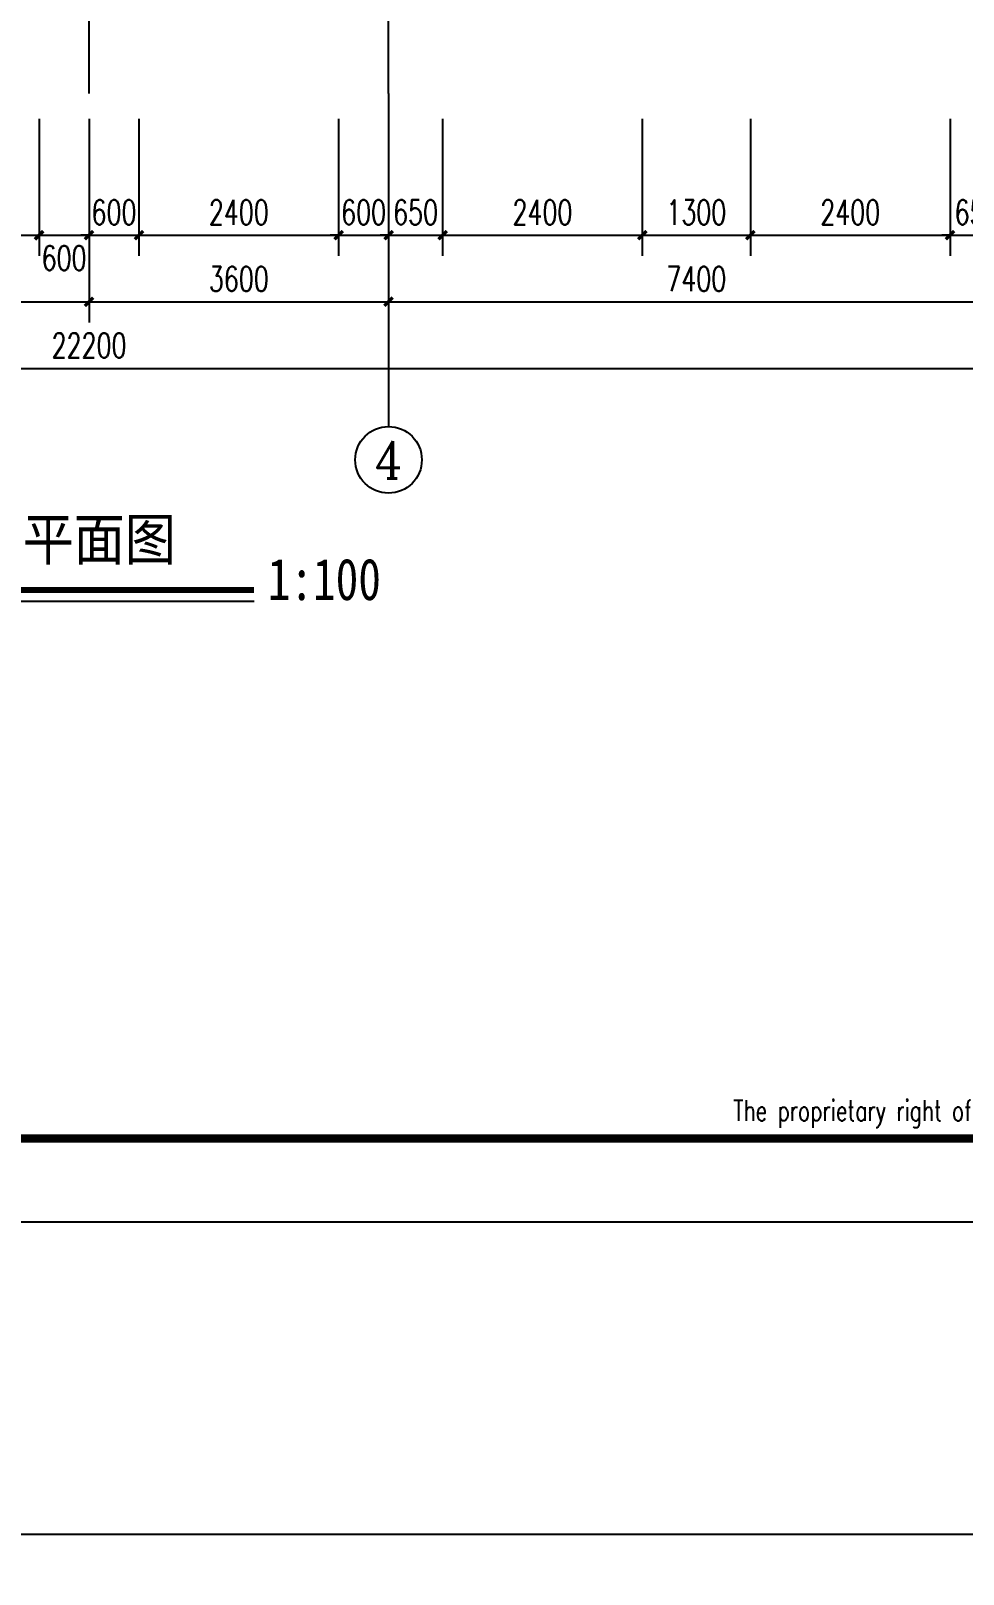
# Model space of a CAD drawing. Extents: x 5904849 to 6011887, y -826029 to -177002.
# Drawn here: x 5933714 to 5944921, y -546849 to -528306 of the extents above; entities that cross this region are included whole.
import ezdxf
from ezdxf.enums import TextEntityAlignment as Align

# ---------------------------------------------------------------- set-up
doc = ezdxf.new("R2010")
doc.units = 0
doc.header["$LTSCALE"] = 1000
doc.header["$MEASUREMENT"] = 0
doc.linetypes.add('DOTE', pattern=[2.42, 2, -0.2, 0.02, -0.2])
doc.layers.get('0').update_dxf_attribs({"linetype": 'CONTINUOUS'})
doc.layers.get('Defpoints').update_dxf_attribs({"linetype": 'CONTINUOUS'})
for name, color, linetype in [('AXIS', 3, 'CONTINUOUS'), ('AXIS_TEXT', 7, 'CONTINUOUS'), ('DOTE', 252, 'CONTINUOUS'), ('PUB_DIM', 3, 'CONTINUOUS'), ('PUB_TITLE', 4, 'CONTINUOUS'), ('图名', 15, 'CONTINUOUS')]:
    doc.layers.add(name, color=color, linetype=linetype)
doc.styles.add('_TCH_AXIS', font='COMPLEX', dxfattribs={"bigfont": 'GBCBIG'})
doc.styles.add('_TCH_DIM_T3', font='SIMPLEX', dxfattribs={"width": 0.705882, "bigfont": 'GBCBIG'})
doc.styles.add('COMPLEX', font='COMPLEX')
doc.styles.add('ECEC_TQ', font='txt_l.shx', dxfattribs={"bigfont": 'hztxt_l.shx'})
doc.styles.add('宋体', font='', dxfattribs={"width": 0.7})
doc.styles.get('宋体').set_extended_font_data('SimSun')
doc.dimstyles.new('_TCH_ARCH&&100', dxfattribs={"dimtxt": 297.5, "dimasz": 100, "dimexe": 250, "dimexo": 300, "dimgap": 126.25, "dimtad": 1, "dimdec": 0, "dimzin": 0, "dimdsep": 46, "dimtxsty": '_TCH_DIM_T3', "dimblk": 'ARCHTICK', "dimcen": 0.09, "dimclrt": 7, "dimazin": 2, "dimtfac": 1, "dimtdec": 0, "dimtix": 1, "dimtmove": 2, "dimatfit": 3, "dimfxl": 0, "dimtolj": 1, "dimtzin": 0, "dimarcsym": 0})

# ---------------------------------------------------------------- blocks, each defined once
blk = doc.blocks.new('_ArchTick')
at = {"color": 0, "linetype": 'ByBlock', "const_width": 0.4}
blk.add_lwpolyline([(-0.5, -0.5), (0.5, 0.5)], dxfattribs=at)
blk = doc.blocks.new('*D1003')
at = {"layer": 'Defpoints', "color": 0}
for p in [(5944764, -529061), (5945414, -529061), (5945414, -530761)]:
    blk.add_point(p, dxfattribs=at)
at = {"layer": 'PUB_DIM', "color": 0, "lineweight": -2}
for p, q in [((5944764, -529361), (5944764, -531011)), ((5945414, -529361), (5945414, -531011)), ((5944764, -530761), (5944664, -530761)), ((5944764, -530761), (5945414, -530761)), ((5945414, -530761), (5945514, -530761))]:
    blk.add_line(p, q, dxfattribs=at)
at = {"layer": 'PUB_DIM', "color": 0, "lineweight": -2, "xscale": 100, "yscale": 100, "zscale": 100}
blk.add_blockref('_ArchTick', (5944764, -530761), dxfattribs=at)
at = {"layer": 'PUB_DIM', "color": 0, "lineweight": -2, "xscale": 100, "yscale": 100, "zscale": 100, "rotation": 180}
blk.add_blockref('_ArchTick', (5945414, -530761), dxfattribs=at)
at = {"layer": 'PUB_DIM', "color": 7, "insert": (5945089, -530486), "char_height": 297.5, "attachment_point": 5, "style": '_TCH_DIM_T3'}
blk.add_mtext('\\A1;650', dxfattribs=at)
blk = doc.blocks.new('*D1004')
at = {"layer": 'Defpoints', "color": 0}
for p in [(5942364, -529061), (5944764, -529061), (5944764, -530761)]:
    blk.add_point(p, dxfattribs=at)
at = {"layer": 'PUB_DIM', "color": 0, "lineweight": -2}
for p, q in [((5942364, -529361), (5942364, -531011)), ((5944764, -529361), (5944764, -531011)), ((5942364, -530761), (5944764, -530761))]:
    blk.add_line(p, q, dxfattribs=at)
at = {"layer": 'PUB_DIM', "color": 0, "lineweight": -2, "xscale": 100, "yscale": 100, "zscale": 100, "rotation": 180}
blk.add_blockref('_ArchTick', (5942364, -530761), dxfattribs=at)
at = {"layer": 'PUB_DIM', "color": 0, "lineweight": -2, "xscale": 100, "yscale": 100, "zscale": 100}
blk.add_blockref('_ArchTick', (5944764, -530761), dxfattribs=at)
at = {"layer": 'PUB_DIM', "color": 7, "insert": (5943564, -530486), "char_height": 297.5, "attachment_point": 5, "style": '_TCH_DIM_T3'}
blk.add_mtext('\\A1;2400', dxfattribs=at)
blk = doc.blocks.new('*D1005')
at = {"layer": 'Defpoints', "color": 0}
for p in [(5941064, -529061), (5942364, -529061), (5942364, -530761)]:
    blk.add_point(p, dxfattribs=at)
at = {"layer": 'PUB_DIM', "color": 0, "lineweight": -2}
for p, q in [((5941064, -529361), (5941064, -531011)), ((5942364, -529361), (5942364, -531011)), ((5941064, -530761), (5942364, -530761))]:
    blk.add_line(p, q, dxfattribs=at)
at = {"layer": 'PUB_DIM', "color": 0, "lineweight": -2, "xscale": 100, "yscale": 100, "zscale": 100, "rotation": 180}
blk.add_blockref('_ArchTick', (5941064, -530761), dxfattribs=at)
at = {"layer": 'PUB_DIM', "color": 0, "lineweight": -2, "xscale": 100, "yscale": 100, "zscale": 100}
blk.add_blockref('_ArchTick', (5942364, -530761), dxfattribs=at)
at = {"layer": 'PUB_DIM', "color": 7, "insert": (5941714, -530486), "char_height": 297.5, "attachment_point": 5, "style": '_TCH_DIM_T3'}
blk.add_mtext('\\A1;1300', dxfattribs=at)
blk = doc.blocks.new('*D1006')
at = {"layer": 'Defpoints', "color": 0}
for p in [(5938664, -529061), (5941064, -529061), (5941064, -530761)]:
    blk.add_point(p, dxfattribs=at)
at = {"layer": 'PUB_DIM', "color": 0, "lineweight": -2}
for p, q in [((5938664, -529361), (5938664, -531011)), ((5941064, -529361), (5941064, -531011)), ((5938664, -530761), (5941064, -530761))]:
    blk.add_line(p, q, dxfattribs=at)
at = {"layer": 'PUB_DIM', "color": 0, "lineweight": -2, "xscale": 100, "yscale": 100, "zscale": 100, "rotation": 180}
blk.add_blockref('_ArchTick', (5938664, -530761), dxfattribs=at)
at = {"layer": 'PUB_DIM', "color": 0, "lineweight": -2, "xscale": 100, "yscale": 100, "zscale": 100}
blk.add_blockref('_ArchTick', (5941064, -530761), dxfattribs=at)
at = {"layer": 'PUB_DIM', "color": 7, "insert": (5939864, -530486), "char_height": 297.5, "attachment_point": 5, "style": '_TCH_DIM_T3'}
blk.add_mtext('\\A1;2400', dxfattribs=at)
blk = doc.blocks.new('*D1007')
at = {"layer": 'Defpoints', "color": 0}
for p in [(5938014, -529061), (5938664, -529061), (5938664, -530761)]:
    blk.add_point(p, dxfattribs=at)
at = {"layer": 'PUB_DIM', "color": 0, "lineweight": -2}
for p, q in [((5938014, -529361), (5938014, -531011)), ((5938664, -529361), (5938664, -531011)), ((5938014, -530761), (5937914, -530761)), ((5938014, -530761), (5938664, -530761)), ((5938664, -530761), (5938764, -530761))]:
    blk.add_line(p, q, dxfattribs=at)
at = {"layer": 'PUB_DIM', "color": 0, "lineweight": -2, "xscale": 100, "yscale": 100, "zscale": 100}
blk.add_blockref('_ArchTick', (5938014, -530761), dxfattribs=at)
at = {"layer": 'PUB_DIM', "color": 0, "lineweight": -2, "xscale": 100, "yscale": 100, "zscale": 100, "rotation": 180}
blk.add_blockref('_ArchTick', (5938664, -530761), dxfattribs=at)
at = {"layer": 'PUB_DIM', "color": 7, "insert": (5938339, -530486), "char_height": 297.5, "attachment_point": 5, "style": '_TCH_DIM_T3'}
blk.add_mtext('\\A1;650', dxfattribs=at)
blk = doc.blocks.new('*D1008')
at = {"layer": 'Defpoints', "color": 0}
for p in [(5937414, -529061), (5938014, -529061), (5938014, -530761)]:
    blk.add_point(p, dxfattribs=at)
at = {"layer": 'PUB_DIM', "color": 0, "lineweight": -2}
for p, q in [((5937414, -529361), (5937414, -531011)), ((5938014, -529361), (5938014, -531011)), ((5937414, -530761), (5937314, -530761)), ((5937414, -530761), (5938014, -530761)), ((5938014, -530761), (5938114, -530761))]:
    blk.add_line(p, q, dxfattribs=at)
at = {"layer": 'PUB_DIM', "color": 0, "lineweight": -2, "xscale": 100, "yscale": 100, "zscale": 100}
blk.add_blockref('_ArchTick', (5937414, -530761), dxfattribs=at)
at = {"layer": 'PUB_DIM', "color": 0, "lineweight": -2, "xscale": 100, "yscale": 100, "zscale": 100, "rotation": 180}
blk.add_blockref('_ArchTick', (5938014, -530761), dxfattribs=at)
at = {"layer": 'PUB_DIM', "color": 7, "insert": (5937714, -530486), "char_height": 297.5, "attachment_point": 5, "style": '_TCH_DIM_T3'}
blk.add_mtext('\\A1;600', dxfattribs=at)
blk = doc.blocks.new('*D1009')
at = {"layer": 'Defpoints', "color": 0}
for p in [(5935014, -529061), (5937414, -529061), (5937414, -530761)]:
    blk.add_point(p, dxfattribs=at)
at = {"layer": 'PUB_DIM', "color": 0, "lineweight": -2}
for p, q in [((5935014, -529361), (5935014, -531011)), ((5937414, -529361), (5937414, -531011)), ((5935014, -530761), (5937414, -530761))]:
    blk.add_line(p, q, dxfattribs=at)
at = {"layer": 'PUB_DIM', "color": 0, "lineweight": -2, "xscale": 100, "yscale": 100, "zscale": 100, "rotation": 180}
blk.add_blockref('_ArchTick', (5935014, -530761), dxfattribs=at)
at = {"layer": 'PUB_DIM', "color": 0, "lineweight": -2, "xscale": 100, "yscale": 100, "zscale": 100}
blk.add_blockref('_ArchTick', (5937414, -530761), dxfattribs=at)
at = {"layer": 'PUB_DIM', "color": 7, "insert": (5936214, -530486), "char_height": 297.5, "attachment_point": 5, "style": '_TCH_DIM_T3'}
blk.add_mtext('\\A1;2400', dxfattribs=at)
blk = doc.blocks.new('*D1010')
at = {"layer": 'Defpoints', "color": 0}
for p in [(5934414, -529061), (5935014, -529061), (5935014, -530761)]:
    blk.add_point(p, dxfattribs=at)
at = {"layer": 'PUB_DIM', "color": 0, "lineweight": -2}
for p, q in [((5934414, -529361), (5934414, -531011)), ((5935014, -529361), (5935014, -531011)), ((5934414, -530761), (5934314, -530761)), ((5934414, -530761), (5935014, -530761)), ((5935014, -530761), (5935114, -530761))]:
    blk.add_line(p, q, dxfattribs=at)
at = {"layer": 'PUB_DIM', "color": 0, "lineweight": -2, "xscale": 100, "yscale": 100, "zscale": 100}
blk.add_blockref('_ArchTick', (5934414, -530761), dxfattribs=at)
at = {"layer": 'PUB_DIM', "color": 0, "lineweight": -2, "xscale": 100, "yscale": 100, "zscale": 100, "rotation": 180}
blk.add_blockref('_ArchTick', (5935014, -530761), dxfattribs=at)
at = {"layer": 'PUB_DIM', "color": 7, "insert": (5934714, -530486), "char_height": 297.5, "attachment_point": 5, "style": '_TCH_DIM_T3'}
blk.add_mtext('\\A1;600', dxfattribs=at)
blk = doc.blocks.new('*D1011')
at = {"layer": 'Defpoints', "color": 0}
for p in [(5933814, -529061), (5934414, -529061), (5934414, -530761)]:
    blk.add_point(p, dxfattribs=at)
at = {"layer": 'PUB_DIM', "color": 0, "lineweight": -2}
for p, q in [((5933814, -529361), (5933814, -531011)), ((5934414, -529361), (5934414, -531011)), ((5933814, -530761), (5934414, -530761))]:
    blk.add_line(p, q, dxfattribs=at)
at = {"layer": 'PUB_DIM', "color": 0, "lineweight": -2, "xscale": 100, "yscale": 100, "zscale": 100, "rotation": 180}
blk.add_blockref('_ArchTick', (5933814, -530761), dxfattribs=at)
at = {"layer": 'PUB_DIM', "color": 0, "lineweight": -2, "xscale": 100, "yscale": 100, "zscale": 100}
blk.add_blockref('_ArchTick', (5934414, -530761), dxfattribs=at)
at = {"layer": 'PUB_DIM', "color": 7, "insert": (5934114, -531036), "char_height": 297.5, "attachment_point": 5, "style": '_TCH_DIM_T3'}
blk.add_mtext('\\A1;600', dxfattribs=at)
blk = doc.blocks.new('*D1012')
at = {"layer": 'Defpoints', "color": 0}
for p in [(5931414, -529061), (5933814, -529061), (5933814, -530761)]:
    blk.add_point(p, dxfattribs=at)
at = {"layer": 'PUB_DIM', "color": 0, "lineweight": -2}
for p, q in [((5931414, -529361), (5931414, -531011)), ((5933814, -529361), (5933814, -531011)), ((5931414, -530761), (5933814, -530761))]:
    blk.add_line(p, q, dxfattribs=at)
at = {"layer": 'PUB_DIM', "color": 0, "lineweight": -2, "xscale": 100, "yscale": 100, "zscale": 100, "rotation": 180}
blk.add_blockref('_ArchTick', (5931414, -530761), dxfattribs=at)
at = {"layer": 'PUB_DIM', "color": 0, "lineweight": -2, "xscale": 100, "yscale": 100, "zscale": 100}
blk.add_blockref('_ArchTick', (5933814, -530761), dxfattribs=at)
at = {"layer": 'PUB_DIM', "color": 7, "insert": (5932614, -530486), "char_height": 297.5, "attachment_point": 5, "style": '_TCH_DIM_T3'}
blk.add_mtext('\\A1;2400', dxfattribs=at)
blk = doc.blocks.new('*D1297')
at = {"layer": 'AXIS', "color": 0, "lineweight": -2}
for p, q in [((5930814, -529361), (5930814, -531811)), ((5934414, -529361), (5934414, -531811)), ((5930814, -531561), (5934414, -531561))]:
    blk.add_line(p, q, dxfattribs=at)
at = {"layer": 'Defpoints', "color": 0}
for p in [(5930814, -529061), (5934414, -529061), (5934414, -531561)]:
    blk.add_point(p, dxfattribs=at)
at = {"layer": 'AXIS', "color": 0, "lineweight": -2, "xscale": 100, "yscale": 100, "zscale": 100, "rotation": 180}
blk.add_blockref('_ArchTick', (5930814, -531561), dxfattribs=at)
at = {"layer": 'AXIS', "color": 0, "lineweight": -2, "xscale": 100, "yscale": 100, "zscale": 100}
blk.add_blockref('_ArchTick', (5934414, -531561), dxfattribs=at)
at = {"layer": 'AXIS', "color": 7, "insert": (5932614, -531286), "char_height": 297.5, "attachment_point": 5, "style": '_TCH_DIM_T3'}
blk.add_mtext('\\A1;3600', dxfattribs=at)
blk = doc.blocks.new('*D1298')
at = {"layer": 'AXIS', "color": 0, "lineweight": -2}
for p, q in [((5934414, -529361), (5934414, -531811)), ((5938014, -529361), (5938014, -531811)), ((5934414, -531561), (5938014, -531561))]:
    blk.add_line(p, q, dxfattribs=at)
at = {"layer": 'Defpoints', "color": 0}
for p in [(5934414, -529061), (5938014, -529061), (5938014, -531561)]:
    blk.add_point(p, dxfattribs=at)
at = {"layer": 'AXIS', "color": 0, "lineweight": -2, "xscale": 100, "yscale": 100, "zscale": 100, "rotation": 180}
blk.add_blockref('_ArchTick', (5934414, -531561), dxfattribs=at)
at = {"layer": 'AXIS', "color": 0, "lineweight": -2, "xscale": 100, "yscale": 100, "zscale": 100}
blk.add_blockref('_ArchTick', (5938014, -531561), dxfattribs=at)
at = {"layer": 'AXIS', "color": 7, "insert": (5936214, -531286), "char_height": 297.5, "attachment_point": 5, "style": '_TCH_DIM_T3'}
blk.add_mtext('\\A1;3600', dxfattribs=at)
blk = doc.blocks.new('*D1299')
at = {"layer": 'AXIS', "color": 0, "lineweight": -2}
for p, q in [((5938014, -529361), (5938014, -531811)), ((5945414, -529361), (5945414, -531811)), ((5938014, -531561), (5945414, -531561))]:
    blk.add_line(p, q, dxfattribs=at)
at = {"layer": 'Defpoints', "color": 0}
for p in [(5938014, -529061), (5945414, -529061), (5945414, -531561)]:
    blk.add_point(p, dxfattribs=at)
at = {"layer": 'AXIS', "color": 0, "lineweight": -2, "xscale": 100, "yscale": 100, "zscale": 100, "rotation": 180}
blk.add_blockref('_ArchTick', (5938014, -531561), dxfattribs=at)
at = {"layer": 'AXIS', "color": 0, "lineweight": -2, "xscale": 100, "yscale": 100, "zscale": 100}
blk.add_blockref('_ArchTick', (5945414, -531561), dxfattribs=at)
at = {"layer": 'AXIS', "color": 7, "insert": (5941714, -531286), "char_height": 297.5, "attachment_point": 5, "style": '_TCH_DIM_T3'}
blk.add_mtext('\\A1;7400', dxfattribs=at)
blk = doc.blocks.new('*D1300')
at = {"layer": 'AXIS', "color": 0, "lineweight": -2}
for p, q in [((5923314, -529361), (5923314, -532611)), ((5945514, -529361), (5945514, -532611)), ((5923314, -532361), (5945514, -532361))]:
    blk.add_line(p, q, dxfattribs=at)
at = {"layer": 'Defpoints', "color": 0}
for p in [(5923314, -529061), (5945514, -529061), (5945514, -532361)]:
    blk.add_point(p, dxfattribs=at)
at = {"layer": 'AXIS', "color": 0, "lineweight": -2, "xscale": 100, "yscale": 100, "zscale": 100, "rotation": 180}
blk.add_blockref('_ArchTick', (5923314, -532361), dxfattribs=at)
at = {"layer": 'AXIS', "color": 0, "lineweight": -2, "xscale": 100, "yscale": 100, "zscale": 100}
blk.add_blockref('_ArchTick', (5945514, -532361), dxfattribs=at)
at = {"layer": 'AXIS', "color": 7, "insert": (5934414, -532086), "char_height": 297.5, "attachment_point": 5, "style": '_TCH_DIM_T3'}
blk.add_mtext('\\A1;22200', dxfattribs=at)
blk = doc.blocks.new('_AXISO')
blk.add_circle((0, 0), 0.5)
at = {"layer": 'AXIS_TEXT', "style": 'COMPLEX', "width": 1.041667}
blk.add_attdef('A', text='', height=0.56, dxfattribs=at).set_placement((-0.25, -0.28), (0.25, -0.28), align=Align.FIT)

msp = doc.modelspace()

# ---------------------------------------------------------------- linework, layer by layer
at = {"layer": 'AXIS', "color": 0}
msp.add_line((5938014.3, -529060.5), (5938014.3, -533060.5), dxfattribs=at)
at = {"layer": 'DOTE', "linetype": 'DOTE'}
for p, q in [((5938014.3, -529060.5), (5938014.3, -509560.5)), ((5934414.3, -529060.5), (5934414.3, -520760.5))]:
    msp.add_line(p, q, dxfattribs=at)
at = {"layer": 'PUB_TITLE', "color": 4}
for points in [[(5904849.4, -542614.7), (5964249.4, -542614.7), (5964249.4, -500614.7), (5904849.4, -500614.7)], [(5904849.4, -588373.9), (5964249.4, -588373.9), (5964249.4, -546373.9), (5904849.4, -546373.9)]]:
    msp.add_lwpolyline(points, close=True, dxfattribs=at)
at = {"layer": 'PUB_TITLE', "color": 4, "const_width": 100}
msp.add_lwpolyline([(5907349.4, -541614.7), (5963249.4, -541614.7), (5963249.4, -501614.7), (5907349.4, -501614.7)], close=True, dxfattribs=at)
at = {"layer": '图名'}
msp.add_line((5931665.6, -535158.2), (5936398.3, -535158.2), dxfattribs=at)
at = {"layer": '图名', "const_width": 70}
msp.add_lwpolyline([(5931665.6, -535025), (5936398.3, -535025)], dxfattribs=at)

# ---------------------------------------------------------------- block references
at = {"layer": 'AXIS', "color": 0}
ref = msp.add_blockref('_AXISO', (5938014.3, -533460.5), dxfattribs=dict(at, xscale=800, yscale=800, zscale=800))
ref.add_attrib('A', '4', dxfattribs={"layer": 'AXIS_TEXT', "color": 0, "height": 445.4, "style": '_TCH_AXIS'}).set_placement((5937844.6, -533683.2), (5938184, -533683.2), align=Align.FIT)

# ---------------------------------------------------------------- texts
at = {"style": 'ECEC_TQ', "width": 0.72}
msp.add_text('The proprietary right of this document belongs to Anhui Huadong Chemical And Medical Engineering  Co.,Ltd.  and any replication or transfer to the 3rd. side is forbidden without its permission. ', height=250, dxfattribs=at).set_placement((5954249.4, -541314.7), align=Align.MIDDLE)
at = {"layer": '图名', "style": '宋体'}
for s, width, p in [('四层平面图', 0.9, (5932389.2, -534664.2)), ('1:100', 0.8, (5936562.1, -535145.1))]:
    msp.add_text(s, height=500, dxfattribs=dict(at, width=width)).set_placement(p)

# ---------------------------------------------------------------- dimensions: what is measured, and where the dimension line sits
at = {"layer": 'AXIS', "color": 0}
for p1, p2, distance, picture, middle in [((5923314.3, -529060.5), (5945514.3, -529060.5), -3300, '*D1300', (5934414.3, -532085.5)), ((5930814.3, -529060.5), (5934414.3, -529060.5), -2500, '*D1297', (5932614.3, -531285.5)), ((5934414.3, -529060.5), (5938014.3, -529060.5), -2500, '*D1298', (5936214.3, -531285.5)), ((5938014.3, -529060.5), (5945414.3, -529060.5), -2500, '*D1299', (5941714.3, -531285.5))]:
    dim = msp.add_aligned_dim(p1=p1, p2=p2, distance=distance, dimstyle='_TCH_ARCH&&100', dxfattribs=at)
    dim.commit()
    dim.dimension.update_dxf_attribs({"geometry": picture, "text_midpoint": middle})
at = {"layer": 'PUB_DIM', "color": 0}
for p1, p2, picture, middle in [((5931414.3, -529060.5), (5933814.3, -529060.5), '*D1012', (5932614.3, -530485.5)), ((5934414.3, -529060.5), (5935014.3, -529060.5), '*D1010', (5934714.3, -530485.5)), ((5935014.3, -529060.5), (5937414.3, -529060.5), '*D1009', (5936214.3, -530485.5)), ((5937414.3, -529060.5), (5938014.3, -529060.5), '*D1008', (5937714.3, -530485.5)), ((5938014.3, -529060.5), (5938664.3, -529060.5), '*D1007', (5938339.3, -530485.5)), ((5938664.3, -529060.5), (5941064.3, -529060.5), '*D1006', (5939864.3, -530485.5)), ((5941064.3, -529060.5), (5942364.3, -529060.5), '*D1005', (5941714.3, -530485.5)), ((5942364.3, -529060.5), (5944764.3, -529060.5), '*D1004', (5943564.3, -530485.5)), ((5944764.3, -529060.5), (5945414.3, -529060.5), '*D1003', (5945089.3, -530485.5))]:
    dim = msp.add_aligned_dim(p1=p1, p2=p2, distance=-1700, dimstyle='_TCH_ARCH&&100', dxfattribs=at)
    dim.commit()
    dim.dimension.update_dxf_attribs({"geometry": picture, "text_midpoint": middle})
dim = msp.add_linear_dim(base=(5934414.3, -530760.5), p1=(5933814.3, -529060.5), p2=(5934414.3, -529060.5), angle=0, dimstyle='_TCH_ARCH&&100', dxfattribs=at)
dim.commit()
dim.dimension.update_dxf_attribs({"geometry": '*D1011', "text_midpoint": (5934114.3, -531035.5), "dimtype": 129})

doc.saveas('drawing.dxf')
